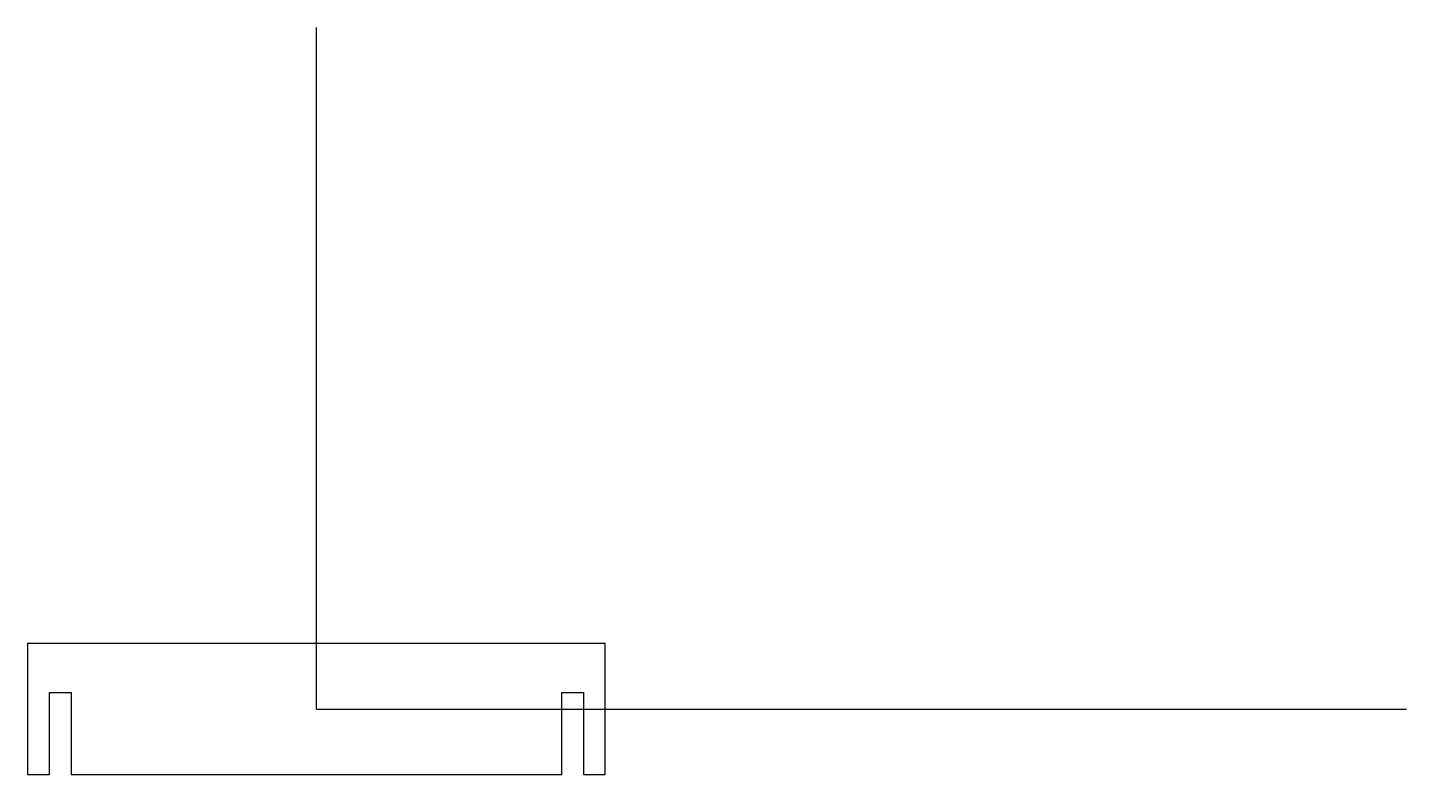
# Model space of a CAD drawing. Header units: millimetres. Extents: x -53 to 200, y -12 to 125.
import ezdxf

# ---------------------------------------------------------------- set-up
doc = ezdxf.new("R2010")
doc.units = ezdxf.units.MM
doc.layers.get('0').update_dxf_attribs({"linetype": 'CONTINUOUS'})

msp = doc.modelspace()

# ---------------------------------------------------------------- linework, layer by layer
for q in [(0, 125), (200, 0)]:
    msp.add_line((0, 0), q)
msp.add_lwpolyline([(53, 12), (-53, 12), (-53, -12), (-49, -12), (-49, 3), (-45, 3), (-45, -12), (45, -12), (45, 3), (49, 3), (49, -12), (53, -12)], close=True)

doc.saveas('drawing.dxf')
